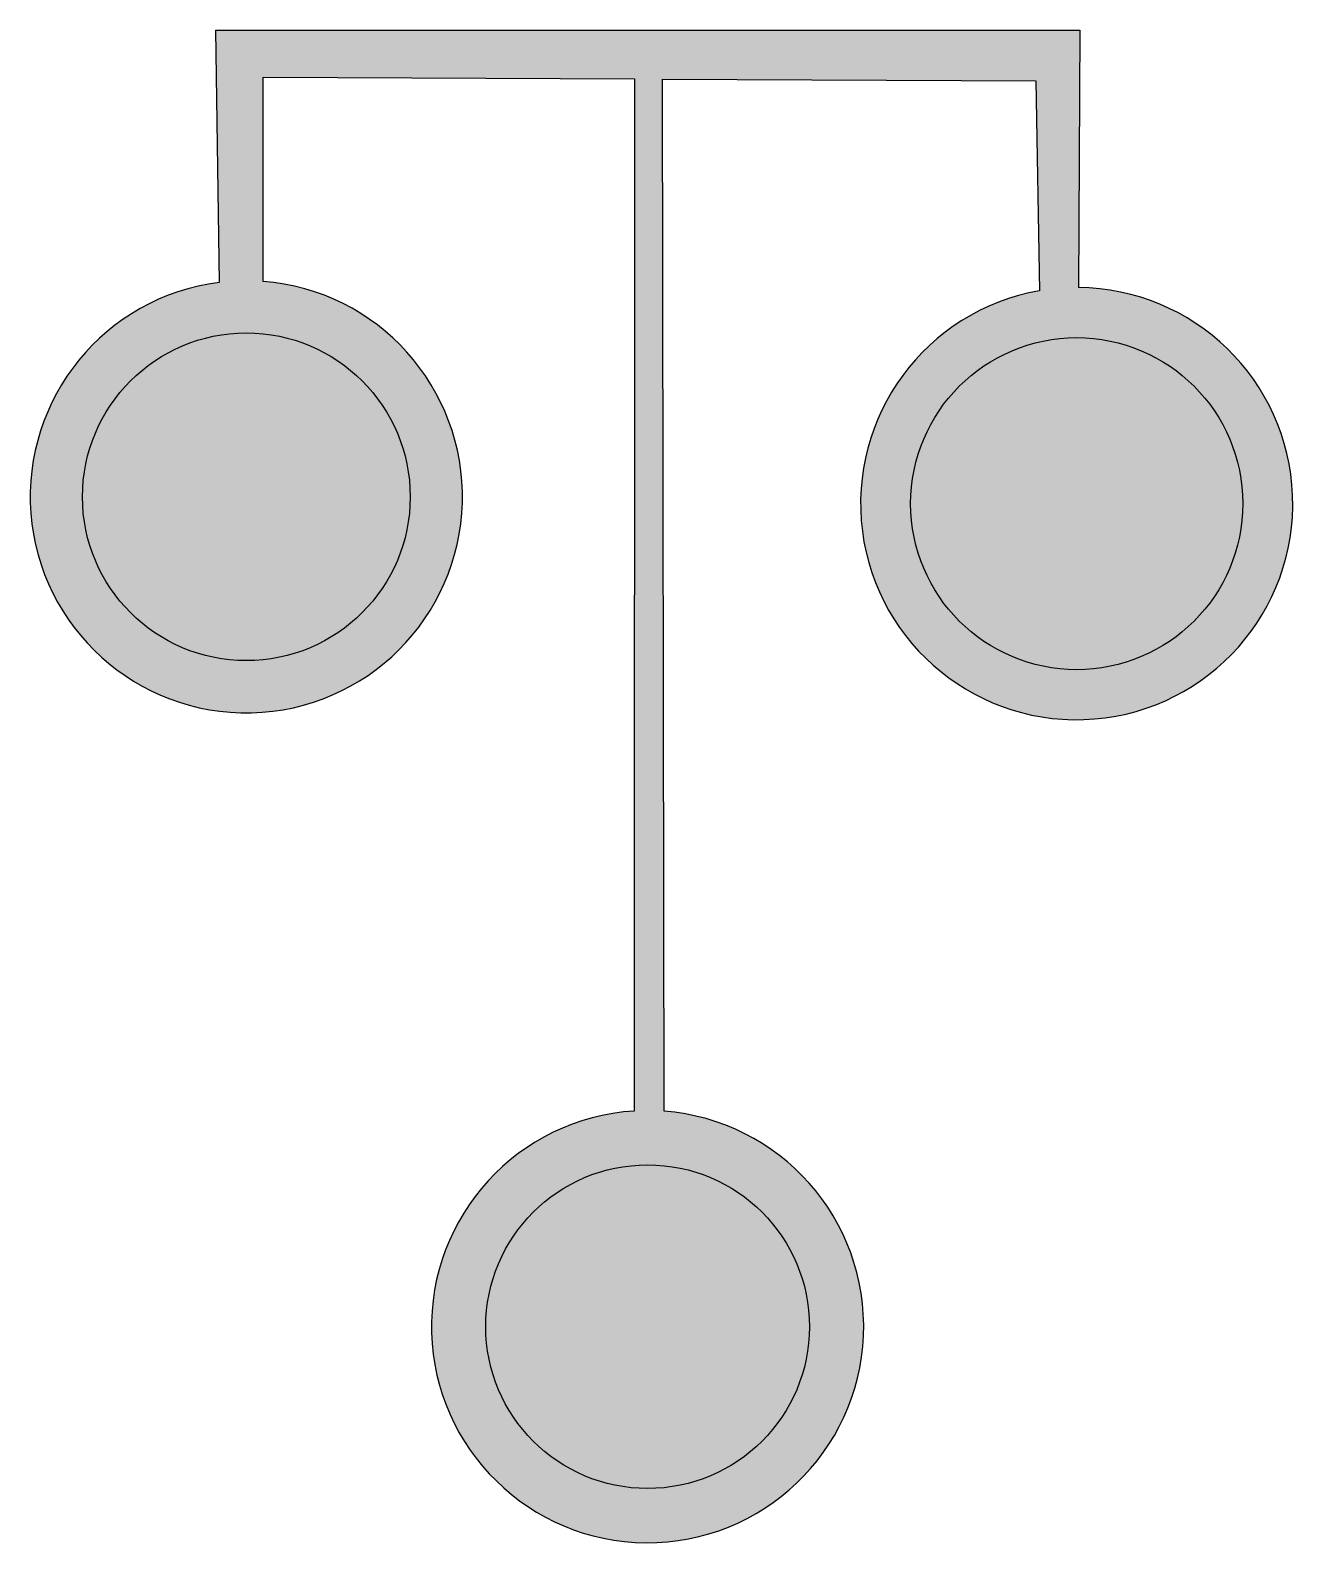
# Model space of a CAD drawing. Extents: x -1.43 to 1.49, y -0.5 to 3.
import ezdxf

# ---------------------------------------------------------------- set-up
doc = ezdxf.new("R2010")
doc.units = 0
doc.header["$MEASUREMENT"] = 0
doc.layers.get('0').update_dxf_attribs({"color": 1, "linetype": 'CONTINUOUS'})

msp = doc.modelspace()

# ---------------------------------------------------------------- hatches: boundary and pattern name
h = msp.add_hatch(color=256)
h.paths.add_polyline_path([(0.0381, 0.4985), (0.0346, 2.8869), (0.8983, 2.8827), (0.9068, 2.397, 22.115778), (0.9968, 2.4045), (1, 3), (-1, 3), (-0.9916, 2.4164, 19.567013), (-0.8897, 2.4189), (-0.8897, 2.8914), (-0.0306, 2.8872), (-0.0309, 0.499, 28.934312)])
h.paths.add_polyline_path([(0.3745, 0, -1), (-0.3745, 0, -1)], flags=16)
h.paths.add_polyline_path([(0.6086, 1.9045, -1), (1.3771, 1.9045, -1)], flags=16)
h.paths.add_polyline_path([(-1.3077, 1.9204, -1), (-0.5494, 1.9204, -1)], flags=16)
for points in [[(-1.3077, 1.9204, 1), (-0.5494, 1.9204, 1)], [(0.6086, 1.9045, 1), (1.3771, 1.9045, 1)], [(-0.3745, 0, 1), (0.3745, 0, 1)]]:
    msp.add_hatch(color=255).paths.add_polyline_path(points)

# ---------------------------------------------------------------- linework, layer by layer
for p, q in [((-1, 3), (1, 3)), ((-1, 3), (-0.9916, 2.4164)), ((1, 3), (0.9968, 2.4045)), ((-0.8897, 2.4189), (-0.8897, 2.8914)), ((-0.8897, 2.8914), (-0.0306, 2.8872)), ((-0.0306, 2.8872), (-0.0309, 0.499)), ((0.0381, 0.4985), (0.0346, 2.8869)), ((0.0346, 2.8869), (0.8983, 2.8827)), ((0.8983, 2.8827), (0.9068, 2.397))]:
    msp.add_line(p, q)
for centre, radius in [((-0.9285, 1.9204), 0.3792), ((0.9929, 1.9045), 0.3842), ((0, 0), 0.3745)]:
    msp.add_circle(centre, radius)
for centre, start, end in [((-0.9285, 1.9204), 97.2479, 85.5453), ((0.9929, 1.9045), 99.9066, 89.5507), ((0, 0), 93.5477, 85.63)]:
    msp.add_arc(centre, 0.5, start, end)

doc.saveas('drawing.dxf')
